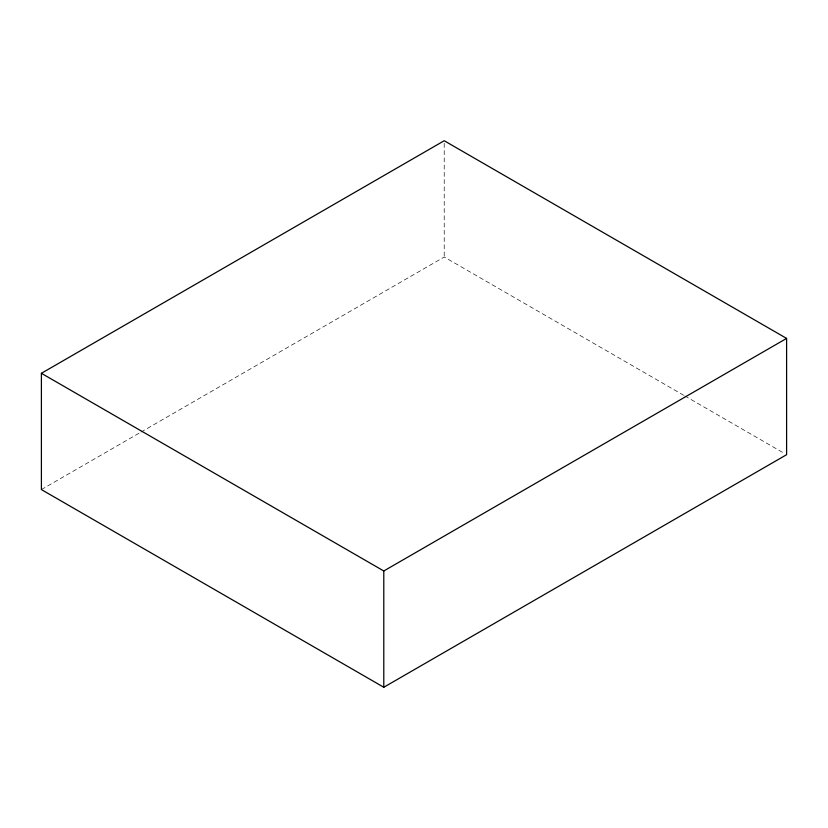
<?xml version="1.0" encoding="UTF-8"?>
<svg xmlns="http://www.w3.org/2000/svg" width="828" height="828" viewBox="0 0 828 828"><rect width="100%" height="100%" fill="white"/><g stroke="black" fill="none" stroke-linecap="round" stroke-linejoin="round"><path stroke-width="0.62" stroke-dasharray="4.14 3.1" d="M41.4 489.586L139.87 432.733M140.988 432.092L444.212 257.022L683.659 395.266M684.777 395.908L784.364 453.402M444.212 143.327L444.212 257.022"/><path stroke-width="1.24" d="M41.4 373.304L444.212 140.739L786.6 338.414L786.6 454.696L383.788 687.261L41.4 489.586L41.4 373.304L383.788 570.978L786.6 338.414M383.788 570.978L383.788 687.261"/></g></svg>
